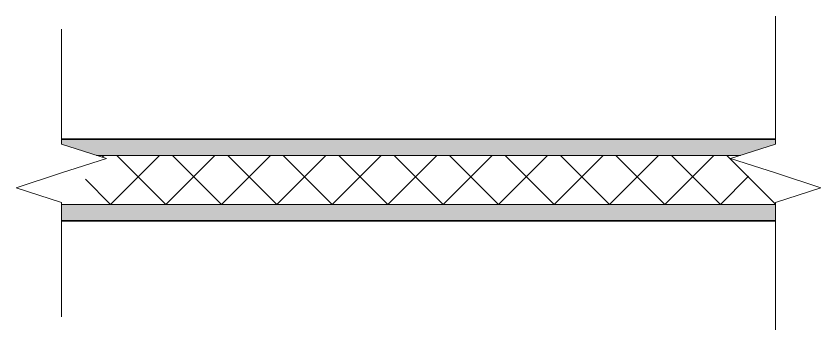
# Model space of a CAD drawing. Header units: millimetres. Extents: x -60946 to 138510, y -262288 to 24501.
# Drawn here: x 78217 to 79449, y -143975 to -143495 of the extents above; entities that cross this region are included whole.
import ezdxf

# ---------------------------------------------------------------- set-up
doc = ezdxf.new("R2010")
doc.units = ezdxf.units.MM
for name, color, linetype, lineweight in [('Аннотация', 7, 'Continuous', 20), ('Стены разрез', 7, 'Continuous', 35), ('Стены штриховка', 7, 'Continuous', 9), ('Узлы', 7, 'Continuous', 18)]:
    doc.layers.add(name, color=color, linetype=linetype, lineweight=lineweight)

# ---------------------------------------------------------------- blocks, each defined once
blk = doc.blocks.new('Family - ___-2739960-УО кладочный 2-3 эт')
at = {"layer": 'Стены разрез', "lineweight": 20, "true_color": 0xc0c0c0}
for points in [[(160.2, 6889.7), (213.8, 6906.7), (213.8, 6914.7), (-879.2, 6914.7), (-879.2, 6906.7), (-825.6, 6889.7), (144.5, 6889.7)], [(-406.6, 6789.7), (213.8, 6789.7), (213.8, 6814.7), (-879.2, 6814.7), (-879.2, 6789.7)]]:
    blk.add_hatch(color=9, dxfattribs=at).paths.add_polyline_path(points)
at = {"layer": 'Стены разрез', "lineweight": 9}
h = blk.add_hatch(dxfattribs=at)
h.set_pattern_fill('FP_10', color=256, style=0, pattern_type=2)
h.set_pattern_definition([(45, (0, 0), (-42.4264, 42.4264), []), (135, (0, 0), (-42.4264, -42.4264), [])])
h.paths.add_polyline_path([(-406.6, 6814.7), (213.8, 6814.7), (213.8, 6817.7), (144.5, 6884.7), (160.2, 6889.7), (-825.6, 6889.7), (-809.9, 6884.7), (-879.2, 6817.7), (-879.2, 6814.7), (-809.9, 6814.7)])
at = {"layer": 'Стены разрез'}
for p, q in [((213.8, 6914.7), (-879.2, 6914.7)), ((-879.2, 6789.7), (213.8, 6789.7))]:
    blk.add_line(p, q, dxfattribs=at)
at = {"layer": 'Стены штриховка'}
for p, q in [((160.2, 6889.7), (-825.6, 6889.7)), ((213.8, 6814.7), (-879.2, 6814.7))]:
    blk.add_line(p, q, dxfattribs=at)
blk = doc.blocks.new('ADSK_Обрыв_Линия1 - По умолчанию-2621347-УО кладочный 2-3 эт')
at = {"layer": 'Узлы', "lineweight": 20}
for p, q in [((10406.3, 6202.4), (10406.3, 6126.4)), ((10406.3, 6037.3), (10406.3, 5962.4))]:
    blk.add_line(p, q, dxfattribs=at)
blk = doc.blocks.new('ADSK_Обрыв_Линия1 - По умолчанию-2621349-УО кладочный 2-3 эт')
at = {"layer": 'Узлы', "lineweight": 20}
for p, q in [((9313.3, 6182.4), (9313.3, 6126.4)), ((9313.3, 6037.3), (9313.3, 5982.4))]:
    blk.add_line(p, q, dxfattribs=at)

msp = doc.modelspace()

# ---------------------------------------------------------------- linework, layer by layer
at = {"layer": 'Аннотация'}
for p, q in [((79379.4812, -143615.0186), (79379.4812, -143495.0186)), ((78286.5012, -143635.0186), (78286.5012, -143515.0186)), ((78286.5012, -143691.0186), (78355.7832, -143713.0186)), ((78286.5012, -143691.0186), (78355.7832, -143713.0186)), ((79379.4812, -143691.0186), (79310.1991, -143713.0186)), ((79379.4812, -143691.0186), (79310.1991, -143713.0186)), ((78286.5012, -143735.0186), (78355.7832, -143713.0186)), ((79379.4812, -143735.0186), (79310.1991, -143713.0186)), ((78217.1811, -143757.5421), (78286.5012, -143735.0186)), ((78217.1811, -143757.5421), (78286.5012, -143735.0186)), ((79448.8013, -143757.5421), (79379.4812, -143735.0186)), ((79448.8013, -143757.5421), (79379.4812, -143735.0186)), ((78286.5012, -143780.0656), (78217.1811, -143757.5421)), ((78286.5012, -143780.0656), (78217.1811, -143757.5421)), ((79379.4812, -143780.0656), (79448.8013, -143757.5421)), ((79379.4812, -143780.0656), (79448.8013, -143757.5421)), ((78286.5012, -143835.0186), (78286.5012, -143955.0186)), ((79379.4812, -143855.0186), (79379.4812, -143975.0186))]:
    msp.add_line(p, q, dxfattribs=at)

# ---------------------------------------------------------------- block references
at = {"lineweight": 20}
msp.add_blockref('Family - ___-2739960-УО кладочный 2-3 эт', (79165.6934, -150597.7506), dxfattribs=at)
at = {"layer": 'Узлы', "lineweight": 20}
for name in ['ADSK_Обрыв_Линия1 - По умолчанию-2621347-УО кладочный 2-3 эт', 'ADSK_Обрыв_Линия1 - По умолчанию-2621349-УО кладочный 2-3 эт']:
    msp.add_blockref(name, (68973.217, -149817.4129), dxfattribs=at)

doc.saveas('drawing.dxf')
